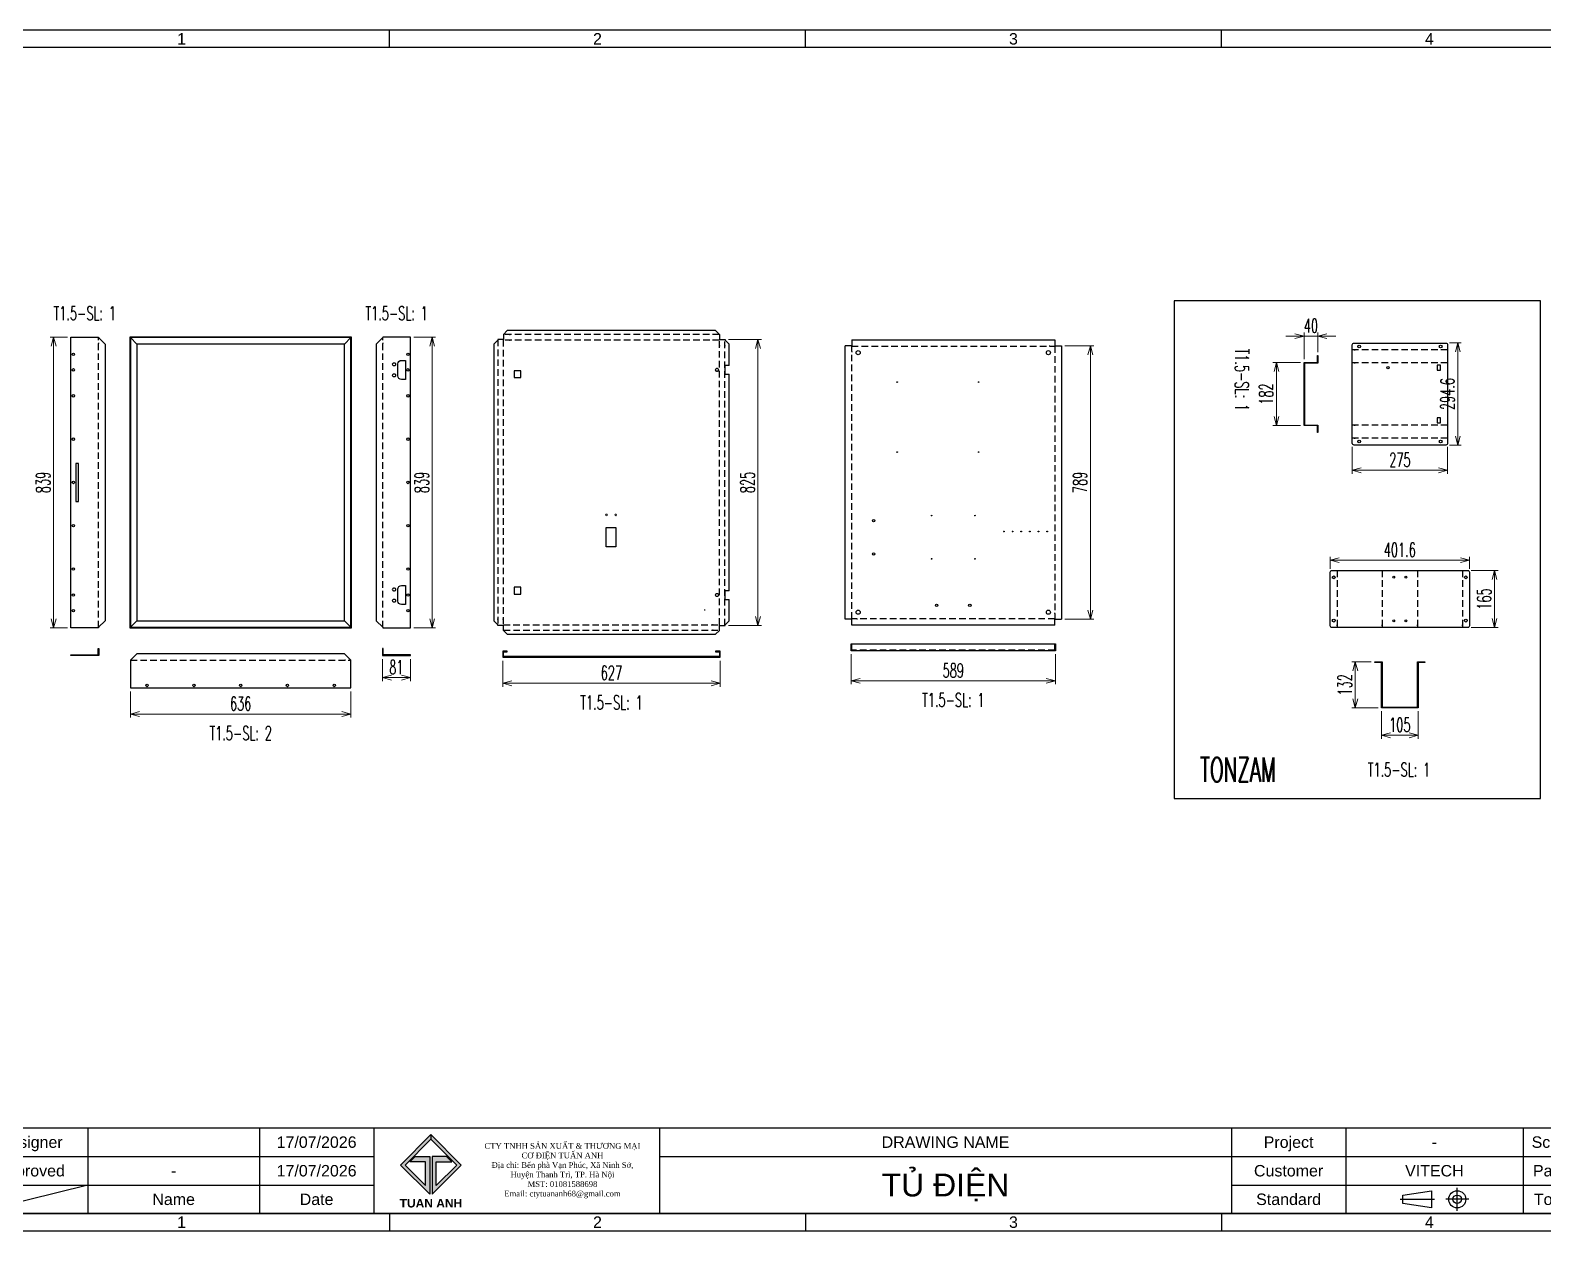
# Model space of a CAD drawing. Header units: millimetres. Extents: x -208796 to -83323, y 30910 to 103951.
# Drawn here: x -92911 to -88543, y 30910 to 34375 of the extents above; entities that cross this region are included whole.
import ezdxf
from ezdxf.enums import TextEntityAlignment as Align

# ---------------------------------------------------------------- set-up
doc = ezdxf.new("R2010")
doc.units = ezdxf.units.MM
doc.header["$LTSCALE"] = 3
doc.linetypes.add('HIDDEN', pattern=[9.525, 6.35, -3.175])
for name, color, linetype in [('@.HIDDEN', 8, 'HIDDEN'), ('@.TEXT', 7, 'Continuous'), ('@.VISIBLE', 7, 'Continuous'), ('dim', 7, 'Continuous')]:
    doc.layers.add(name, color=color, linetype=linetype)
doc.styles.add('Ann_w01', font='romans.shx', dxfattribs={"width": 0.6, "bigfont": 'chineset.shx'})
doc.styles.add('Arial', font='arial.ttf')
doc.dimstyles.new('Dim 01_SC20', dxfattribs={"dimscale": 20, "dimtxt": 2, "dimasz": 1.3, "dimexe": 0.5, "dimexo": 0.5, "dimgap": 0.5, "dimtad": 1, "dimdec": 1, "dimzin": 12, "dimdsep": 46, "dimtxsty": 'Ann_w01', "dimblk": 'OPEN30', "dimcen": 1.5, "dimclrd": 6, "dimclre": 6, "dimclrt": 3, "dimadec": 1, "dimazin": 3, "dimtm": 1e-09, "dimtfac": 1, "dimtdec": 1, "dimtix": 1, "dimtmove": 0, "dimatfit": 3, "dimldrblk": 'OPEN30', "dimfxl": 0, "dimtolj": 1, "dimlwd": 20, "dimlwe": 20, "dimarcsym": 0})

# ---------------------------------------------------------------- blocks, each defined once
blk = doc.blocks.new('_Open30')
at = {"color": 0, "linetype": 'ByBlock', "lineweight": -2}
for p, q in [((-1, 0.27), (0, 0)), ((0, 0), (-1, -0.27)), ((0, 0), (-1, 0))]:
    blk.add_line(p, q, dxfattribs=at)
blk = doc.blocks.new('*D282')
at = {"layer": 'Defpoints', "color": 0}
for p in [(-91894.6, 32570), (-91813.6, 32570), (-91813.6, 32506.4)]:
    blk.add_point(p, dxfattribs=at)
at = {"layer": 'dim', "color": 6, "lineweight": 20}
for p, q in [((-91894.6, 32560), (-91894.6, 32496.4)), ((-91813.6, 32560), (-91813.6, 32496.4)), ((-91868.6, 32506.4), (-91839.6, 32506.4))]:
    blk.add_line(p, q, dxfattribs=at)
at = {"layer": 'dim', "color": 6, "lineweight": 20, "xscale": 26, "yscale": 26, "zscale": 26, "rotation": 180}
blk.add_blockref('_Open30', (-91894.6, 32506.4), dxfattribs=at)
at = {"layer": 'dim', "color": 6, "lineweight": 20, "xscale": 26, "yscale": 26, "zscale": 26}
blk.add_blockref('_Open30', (-91813.6, 32506.4), dxfattribs=at)
at = {"layer": 'dim', "color": 3, "insert": (-91854.1, 32536.4), "char_height": 40, "attachment_point": 5, "style": 'Ann_w01'}
blk.add_mtext('\\A1;81', dxfattribs=at)
blk = doc.blocks.new('*D283')
at = {"layer": 'Defpoints', "color": 0}
for p in [(-92843.4, 33489.1), (-92793.3, 33489.1), (-92793.3, 32650.1)]:
    blk.add_point(p, dxfattribs=at)
at = {"layer": 'dim', "color": 6, "lineweight": 20}
for p, q in [((-92803.3, 33489.1), (-92853.4, 33489.1)), ((-92843.4, 32676.1), (-92843.4, 33463.1)), ((-92803.3, 32650.1), (-92853.4, 32650.1))]:
    blk.add_line(p, q, dxfattribs=at)
at = {"layer": 'dim', "color": 6, "lineweight": 20, "xscale": 26, "yscale": 26, "zscale": 26}
for p, rotation in [((-92843.4, 33489.1), 90), ((-92843.4, 32650.1), 270)]:
    blk.add_blockref('_Open30', p, dxfattribs=dict(at, rotation=rotation))
at = {"layer": 'dim', "color": 3, "insert": (-92873.4, 33069.6), "char_height": 40, "attachment_point": 5, "rotation": 90, "style": 'Ann_w01'}
blk.add_mtext('\\A1;839', dxfattribs=at)
blk = doc.blocks.new('*D284')
at = {"layer": 'Defpoints', "color": 0}
for p in [(-91813.6, 33489.1), (-91750.9, 33489.1), (-91813.6, 32650.1)]:
    blk.add_point(p, dxfattribs=at)
at = {"layer": 'dim', "color": 6, "lineweight": 20}
for p, q in [((-91803.6, 33489.1), (-91740.9, 33489.1)), ((-91750.9, 32676.1), (-91750.9, 33463.1)), ((-91803.6, 32650.1), (-91740.9, 32650.1))]:
    blk.add_line(p, q, dxfattribs=at)
at = {"layer": 'dim', "color": 6, "lineweight": 20, "xscale": 26, "yscale": 26, "zscale": 26}
for p, rotation in [((-91750.9, 33489.1), 90), ((-91750.9, 32650.1), 270)]:
    blk.add_blockref('_Open30', p, dxfattribs=dict(at, rotation=rotation))
at = {"layer": 'dim', "color": 3, "insert": (-91780.9, 33069.6), "char_height": 40, "attachment_point": 5, "rotation": 90, "style": 'Ann_w01'}
blk.add_mtext('\\A1;839', dxfattribs=at)
blk = doc.blocks.new('*D285')
at = {"layer": 'Defpoints', "color": 0}
for p in [(-92621.5, 32476.7), (-91985.5, 32476.7), (-92621.5, 32401.3)]:
    blk.add_point(p, dxfattribs=at)
at = {"layer": 'dim', "color": 6, "lineweight": 20}
for p, q in [((-92621.5, 32466.7), (-92621.5, 32391.3)), ((-91985.5, 32466.7), (-91985.5, 32391.3)), ((-92011.5, 32401.3), (-92595.5, 32401.3))]:
    blk.add_line(p, q, dxfattribs=at)
at = {"layer": 'dim', "color": 6, "lineweight": 20, "xscale": 26, "yscale": 26, "zscale": 26, "rotation": 180}
blk.add_blockref('_Open30', (-92621.5, 32401.3), dxfattribs=at)
at = {"layer": 'dim', "color": 6, "lineweight": 20, "xscale": 26, "yscale": 26, "zscale": 26}
blk.add_blockref('_Open30', (-91985.5, 32401.3), dxfattribs=at)
at = {"layer": 'dim', "color": 3, "insert": (-92303.5, 32431.3), "char_height": 40, "attachment_point": 5, "style": 'Ann_w01'}
blk.add_mtext('\\A1;636', dxfattribs=at)
blk = doc.blocks.new('*D286')
at = {"layer": '@.VISIBLE', "color": 6, "lineweight": 20}
for p, q in [((-91547.1, 32555.1), (-91547.1, 32480)), ((-90920.1, 32555.1), (-90920.1, 32480)), ((-91521.1, 32490), (-90946.1, 32490))]:
    blk.add_line(p, q, dxfattribs=at)
at = {"layer": 'Defpoints', "color": 0}
for p in [(-91547.1, 32565.1), (-90920.1, 32565.1), (-90920.1, 32490)]:
    blk.add_point(p, dxfattribs=at)
at = {"layer": '@.VISIBLE', "color": 6, "lineweight": 20, "xscale": 26, "yscale": 26, "zscale": 26, "rotation": 180}
blk.add_blockref('_Open30', (-91547.1, 32490), dxfattribs=at)
at = {"layer": '@.VISIBLE', "color": 6, "lineweight": 20, "xscale": 26, "yscale": 26, "zscale": 26}
blk.add_blockref('_Open30', (-90920.1, 32490), dxfattribs=at)
at = {"layer": '@.VISIBLE', "color": 3, "insert": (-91233.6, 32520), "char_height": 40, "attachment_point": 5, "style": 'Ann_w01'}
blk.add_mtext('\\A1;627', dxfattribs=at)
blk = doc.blocks.new('*D287')
at = {"layer": 'Defpoints', "color": 0}
for p in [(-90905.8, 33482.1), (-90810.8, 33482.1), (-90905.8, 32657.1)]:
    blk.add_point(p, dxfattribs=at)
at = {"layer": 'dim', "color": 6, "lineweight": 20}
for p, q in [((-90895.8, 33482.1), (-90800.8, 33482.1)), ((-90810.8, 32683.1), (-90810.8, 33456.1)), ((-90895.8, 32657.1), (-90800.8, 32657.1))]:
    blk.add_line(p, q, dxfattribs=at)
at = {"layer": 'dim', "color": 6, "lineweight": 20, "xscale": 26, "yscale": 26, "zscale": 26}
for p, rotation in [((-90810.8, 33482.1), 90), ((-90810.8, 32657.1), 270)]:
    blk.add_blockref('_Open30', p, dxfattribs=dict(at, rotation=rotation))
at = {"layer": 'dim', "color": 3, "insert": (-90840.8, 33069.6), "char_height": 40, "attachment_point": 5, "rotation": 90, "style": 'Ann_w01'}
blk.add_mtext('\\A1;825', dxfattribs=at)
blk = doc.blocks.new('*D278')
at = {"layer": 'Defpoints', "color": 0}
for p in [(-90541.5, 32583.8), (-89952.5, 32583.8), (-89952.5, 32497.1)]:
    blk.add_point(p, dxfattribs=at)
at = {"layer": 'dim', "color": 6, "lineweight": 20}
for p, q in [((-90541.5, 32573.8), (-90541.5, 32487.1)), ((-89952.5, 32573.8), (-89952.5, 32487.1)), ((-90515.5, 32497.1), (-89978.5, 32497.1))]:
    blk.add_line(p, q, dxfattribs=at)
at = {"layer": 'dim', "color": 6, "lineweight": 20, "xscale": 26, "yscale": 26, "zscale": 26, "rotation": 180}
blk.add_blockref('_Open30', (-90541.5, 32497.1), dxfattribs=at)
at = {"layer": 'dim', "color": 6, "lineweight": 20, "xscale": 26, "yscale": 26, "zscale": 26}
blk.add_blockref('_Open30', (-89952.5, 32497.1), dxfattribs=at)
at = {"layer": 'dim', "color": 3, "insert": (-90247, 32527.1), "char_height": 40, "attachment_point": 5, "style": 'Ann_w01'}
blk.add_mtext('\\A1;589', dxfattribs=at)
blk = doc.blocks.new('*D279')
at = {"layer": 'Defpoints', "color": 0}
for p in [(-89935.1, 33464.1), (-89851.5, 33464.1), (-89935.1, 32675.1)]:
    blk.add_point(p, dxfattribs=at)
at = {"layer": 'dim', "color": 6, "lineweight": 20}
for p, q in [((-89925.1, 33464.1), (-89841.5, 33464.1)), ((-89851.5, 32701.1), (-89851.5, 33438.1)), ((-89925.1, 32675.1), (-89841.5, 32675.1))]:
    blk.add_line(p, q, dxfattribs=at)
at = {"layer": 'dim', "color": 6, "lineweight": 20, "xscale": 26, "yscale": 26, "zscale": 26}
for p, rotation in [((-89851.5, 33464.1), 90), ((-89851.5, 32675.1), 270)]:
    blk.add_blockref('_Open30', p, dxfattribs=dict(at, rotation=rotation))
at = {"layer": 'dim', "color": 3, "insert": (-89881.5, 33069.6), "char_height": 40, "attachment_point": 5, "rotation": 90, "style": 'Ann_w01'}
blk.add_mtext('\\A1;789', dxfattribs=at)
blk = doc.blocks.new('*U299')
blk.add_circle((0, 0), 3.5)
blk = doc.blocks.new('*U300')
at = {"color": 0, "linetype": 'ByBlock', "lineweight": -2}
for p in [(0, 500), (0, 375), (0, 250), (0, 125), (0, 0)]:
    blk.add_blockref('*U299', p, dxfattribs=at)
blk = doc.blocks.new('*U301')
blk.add_circle((0, 0), 3.5)
blk = doc.blocks.new('*U302')
at = {"color": 0, "linetype": 'ByBlock', "lineweight": -2}
for p in [(0, 500), (0, 375), (0, 250), (0, 125), (0, 0)]:
    blk.add_blockref('*U301', p, dxfattribs=at)
blk = doc.blocks.new('*D303')
at = {"layer": 'Defpoints', "color": 0}
for p in [(-89010.9, 32419.5), (-88905.9, 32419.5), (-88905.9, 32340)]:
    blk.add_point(p, dxfattribs=at)
at = {"layer": 'dim', "color": 6, "lineweight": 20}
for p, q in [((-89010.9, 32409.5), (-89010.9, 32330)), ((-88905.9, 32409.5), (-88905.9, 32330)), ((-88984.9, 32340), (-88931.9, 32340))]:
    blk.add_line(p, q, dxfattribs=at)
at = {"layer": 'dim', "color": 6, "lineweight": 20, "xscale": 26, "yscale": 26, "zscale": 26, "rotation": 180}
blk.add_blockref('_Open30', (-89010.9, 32340), dxfattribs=at)
at = {"layer": 'dim', "color": 6, "lineweight": 20, "xscale": 26, "yscale": 26, "zscale": 26}
blk.add_blockref('_Open30', (-88905.9, 32340), dxfattribs=at)
at = {"layer": 'dim', "color": 3, "insert": (-88958.4, 32370), "char_height": 40, "attachment_point": 5, "style": 'Ann_w01'}
blk.add_mtext('\\A1;105', dxfattribs=at)
blk = doc.blocks.new('*D304')
at = {"layer": 'Defpoints', "color": 0}
for p in [(-89030.9, 32551.5), (-89087, 32419.5), (-89010.9, 32419.5)]:
    blk.add_point(p, dxfattribs=at)
at = {"layer": 'dim', "color": 6, "lineweight": 20}
for p, q in [((-89040.9, 32551.5), (-89097, 32551.5)), ((-89087, 32525.5), (-89087, 32445.5)), ((-89020.9, 32419.5), (-89097, 32419.5))]:
    blk.add_line(p, q, dxfattribs=at)
at = {"layer": 'dim', "color": 6, "lineweight": 20, "xscale": 26, "yscale": 26, "zscale": 26}
for p, rotation in [((-89087, 32551.5), 90), ((-89087, 32419.5), 270)]:
    blk.add_blockref('_Open30', p, dxfattribs=dict(at, rotation=rotation))
at = {"layer": 'dim', "color": 3, "insert": (-89117, 32485.5), "char_height": 40, "attachment_point": 5, "rotation": 90, "style": 'Ann_w01'}
blk.add_mtext('\\A1;132', dxfattribs=at)
blk = doc.blocks.new('*D305')
at = {"layer": 'Defpoints', "color": 0}
for p in [(-88762.6, 32815.8), (-88685, 32815.8), (-88762.6, 32650.8)]:
    blk.add_point(p, dxfattribs=at)
at = {"layer": 'dim', "color": 6, "lineweight": 20}
for p, q in [((-88752.6, 32815.8), (-88675, 32815.8)), ((-88685, 32676.8), (-88685, 32789.8)), ((-88752.6, 32650.8), (-88675, 32650.8))]:
    blk.add_line(p, q, dxfattribs=at)
at = {"layer": 'dim', "color": 6, "lineweight": 20, "xscale": 26, "yscale": 26, "zscale": 26}
for p, rotation in [((-88685, 32815.8), 90), ((-88685, 32650.8), 270)]:
    blk.add_blockref('_Open30', p, dxfattribs=dict(at, rotation=rotation))
at = {"layer": 'dim', "color": 3, "insert": (-88715, 32733.3), "char_height": 40, "attachment_point": 5, "rotation": 90, "style": 'Ann_w01'}
blk.add_mtext('\\A1;165', dxfattribs=at)
blk = doc.blocks.new('*D306')
at = {"layer": 'Defpoints', "color": 0}
for p in [(-89159.2, 32845.4), (-89159.2, 32810.8), (-88757.6, 32810.8)]:
    blk.add_point(p, dxfattribs=at)
at = {"layer": 'dim', "color": 6, "lineweight": 20}
for p, q in [((-89159.2, 32820.8), (-89159.2, 32855.4)), ((-88783.6, 32845.4), (-89133.2, 32845.4)), ((-88757.6, 32820.8), (-88757.6, 32855.4))]:
    blk.add_line(p, q, dxfattribs=at)
at = {"layer": 'dim', "color": 6, "lineweight": 20, "xscale": 26, "yscale": 26, "zscale": 26, "rotation": 180}
blk.add_blockref('_Open30', (-89159.2, 32845.4), dxfattribs=at)
at = {"layer": 'dim', "color": 6, "lineweight": 20, "xscale": 26, "yscale": 26, "zscale": 26}
blk.add_blockref('_Open30', (-88757.6, 32845.4), dxfattribs=at)
at = {"layer": 'dim', "color": 3, "insert": (-88958.4, 32875.4), "char_height": 40, "attachment_point": 5, "style": 'Ann_w01'}
blk.add_mtext('\\A1;401.6', dxfattribs=at)
blk = doc.blocks.new('*D307')
at = {"layer": 'Defpoints', "color": 0}
for p in [(-89234.9, 33415.9), (-89314.4, 33233.9), (-89234.9, 33233.9)]:
    blk.add_point(p, dxfattribs=at)
at = {"layer": 'dim', "color": 6, "lineweight": 20}
for p, q in [((-89244.9, 33415.9), (-89324.4, 33415.9)), ((-89314.4, 33389.9), (-89314.4, 33259.9)), ((-89244.9, 33233.9), (-89324.4, 33233.9))]:
    blk.add_line(p, q, dxfattribs=at)
at = {"layer": 'dim', "color": 6, "lineweight": 20, "xscale": 26, "yscale": 26, "zscale": 26}
for p, rotation in [((-89314.4, 33415.9), 90), ((-89314.4, 33233.9), 270)]:
    blk.add_blockref('_Open30', p, dxfattribs=dict(at, rotation=rotation))
at = {"layer": 'dim', "color": 3, "insert": (-89344.4, 33324.9), "char_height": 40, "attachment_point": 5, "rotation": 90, "style": 'Ann_w01'}
blk.add_mtext('\\A1;182', dxfattribs=at)
blk = doc.blocks.new('*D308')
at = {"layer": 'Defpoints', "color": 0}
for p in [(-89234.9, 33492), (-89234.9, 33415.9), (-89194.9, 33435.9)]:
    blk.add_point(p, dxfattribs=at)
at = {"layer": 'dim', "color": 6, "lineweight": 20}
for p, q in [((-89234.9, 33425.9), (-89234.9, 33502)), ((-89194.9, 33445.9), (-89194.9, 33502)), ((-89260.9, 33492), (-89286.9, 33492)), ((-89194.9, 33492), (-89234.9, 33492)), ((-89168.9, 33492), (-89142.9, 33492))]:
    blk.add_line(p, q, dxfattribs=at)
at = {"layer": 'dim', "color": 6, "lineweight": 20, "xscale": 26, "yscale": 26, "zscale": 26}
blk.add_blockref('_Open30', (-89234.9, 33492), dxfattribs=at)
at = {"layer": 'dim', "color": 6, "lineweight": 20, "xscale": 26, "yscale": 26, "zscale": 26, "rotation": 180}
blk.add_blockref('_Open30', (-89194.9, 33492), dxfattribs=at)
at = {"layer": 'dim', "color": 3, "insert": (-89214.9, 33522), "char_height": 40, "attachment_point": 5, "style": 'Ann_w01'}
blk.add_mtext('\\A1;40', dxfattribs=at)
blk = doc.blocks.new('*D309')
at = {"layer": 'Defpoints', "color": 0}
for p in [(-89095.5, 33182.6), (-88820.5, 33182.6), (-88820.5, 33104.9)]:
    blk.add_point(p, dxfattribs=at)
at = {"layer": 'dim', "color": 6, "lineweight": 20}
for p, q in [((-89095.5, 33172.6), (-89095.5, 33094.9)), ((-88820.5, 33172.6), (-88820.5, 33094.9)), ((-89069.5, 33104.9), (-88846.5, 33104.9))]:
    blk.add_line(p, q, dxfattribs=at)
at = {"layer": 'dim', "color": 6, "lineweight": 20, "xscale": 26, "yscale": 26, "zscale": 26, "rotation": 180}
blk.add_blockref('_Open30', (-89095.5, 33104.9), dxfattribs=at)
at = {"layer": 'dim', "color": 6, "lineweight": 20, "xscale": 26, "yscale": 26, "zscale": 26}
blk.add_blockref('_Open30', (-88820.5, 33104.9), dxfattribs=at)
at = {"layer": 'dim', "color": 3, "insert": (-88958, 33134.9), "char_height": 40, "attachment_point": 5, "style": 'Ann_w01'}
blk.add_mtext('\\A1;275', dxfattribs=at)
blk = doc.blocks.new('*D310')
at = {"layer": 'Defpoints', "color": 0}
for p in [(-88825.5, 33472.2), (-88790.9, 33472.2), (-88825.5, 33177.6)]:
    blk.add_point(p, dxfattribs=at)
at = {"layer": 'dim', "color": 6, "lineweight": 20}
for p, q in [((-88815.5, 33472.2), (-88780.9, 33472.2)), ((-88790.9, 33203.6), (-88790.9, 33446.2)), ((-88815.5, 33177.6), (-88780.9, 33177.6))]:
    blk.add_line(p, q, dxfattribs=at)
at = {"layer": 'dim', "color": 6, "lineweight": 20, "xscale": 26, "yscale": 26, "zscale": 26}
for p, rotation in [((-88790.9, 33472.2), 90), ((-88790.9, 33177.6), 270)]:
    blk.add_blockref('_Open30', p, dxfattribs=dict(at, rotation=rotation))
at = {"layer": 'dim', "color": 3, "insert": (-88820.9, 33324.9), "char_height": 40, "attachment_point": 5, "rotation": 90, "style": 'Ann_w01'}
blk.add_mtext('\\A1;294.6', dxfattribs=at)
blk = doc.blocks.new('Standard ISO')
at = {"color": 6}
for p, q in [((-6, 0), (0, 0)), ((6, 0), (2, 0)), ((4, -2), (4, 2))]:
    blk.add_line(p, q, dxfattribs=at)
blk.add_lwpolyline([(-0.5, 1.5), (-0.5, -1.5), (-5.5, -0.75), (-5.5, 0.75), (-0.5, 1.5)])
for radius in [1.5, 0.75]:
    blk.add_circle((4, 0), radius)
blk = doc.blocks.new('A$C4dbb82d6')
at = {"layer": '@.VISIBLE'}
h = blk.add_hatch(color=30, dxfattribs=at)
h.dxf.hatch_style = 1
h.paths.add_polyline_path([(0.21, 4.97), (3.62, 1.56), (3.62, 5.97), (1.92, 5.97), (1.3, 5.35), (3.12, 5.35), (3.12, 2.59), (0.74, 4.97), (3.75, 7.98), (3.75, 8.51)])
h = blk.add_hatch(color=150, dxfattribs=at)
h.dxf.hatch_style = 1
h.paths.add_polyline_path([(6.76, 4.97), (4.37, 2.59), (4.37, 5.35), (6.2, 5.35), (5.58, 5.97), (3.88, 5.97), (3.88, 1.56), (7.29, 4.97), (3.75, 8.51), (3.75, 7.98)])
at = {"layer": '@.VISIBLE', "color": 30}
blk.add_lwpolyline([(3.62, 5.97), (3.62, 1.56), (0.21, 4.97), (3.75, 8.51), (3.75, 7.98), (0.74, 4.97), (3.12, 2.59), (3.12, 5.35), (1.3, 5.35), (1.92, 5.97)], close=True, dxfattribs=at)
at = {"layer": '@.VISIBLE', "color": 150}
blk.add_lwpolyline([(3.88, 5.97), (3.88, 1.56), (7.29, 4.97), (3.75, 8.51), (3.75, 7.98), (6.76, 4.97), (4.37, 2.59), (4.37, 5.35), (6.2, 5.35), (5.58, 5.97)], close=True, dxfattribs=at)
at = {"layer": '@.VISIBLE', "color": 30, "insert": (3.75, 0.51), "char_height": 1, "attachment_point": 5, "style": 'Ann_w01'}
blk.add_mtext_dynamic_manual_height_columns('{\\fArial|b1|i0|c0|p34;\\W1;TUAN ANH}', width=7.5, gutter_width=49.6, heights=[0], dxfattribs=at)
blk = doc.blocks.new('KHUNG BAN VE (Made by Tung)')
at = {"layer": '@.VISIBLE', "color": 8}
for p, q in [((75.75, 207), (75.75, 210)), ((148.5, 207), (148.5, 210)), ((221.25, 207), (221.25, 210)), ((23, 18), (23, 3)), ((53, 18), (53, 3)), ((73, 18), (73, 3)), ((123, 18), (123, 3)), ((223, 18), (223, 3)), ((243, 18), (243, 3)), ((274, 18), (274, 3)), ((3, 13), (73, 13)), ((123, 13), (294, 13)), ((3, 8), (73, 8)), ((23, 8), (3, 3)), ((223, 8), (294, 8)), ((75.75, 3), (75.75, 0)), ((148.5, 3), (148.5, 0)), ((221.25, 3), (221.25, 0))]:
    blk.add_line(p, q, dxfattribs=at)
for points in [[(0, 0), (297, 0), (297, 210), (0, 210)], [(3, 3), (294, 3), (294, 207), (3, 207)], [(3, 18), (294, 18), (294, 3), (3, 3)]]:
    blk.add_lwpolyline(points, close=True, dxfattribs=at)
at = {"xscale": 1.5, "yscale": 1.5, "zscale": 1.5}
blk.add_blockref('A$C4dbb82d6', (77.375, 4.041), dxfattribs=at)
blk.add_blockref('Standard ISO', (258.5, 5.5))
at = {"layer": '@.TEXT', "color": 1, "style": 'Arial'}
for s, p in [('1', (39.375, 208.5)), ('2', (112.125, 208.5)), ('3', (184.875, 208.5)), ('4', (257.625, 208.5)), ('17/07/2026', (63, 15.5)), ('17/07/2026', (63, 10.5)), ('1', (39.375, 1.5)), ('2', (112.125, 1.5)), ('3', (184.875, 1.5)), ('4', (257.625, 1.5))]:
    blk.add_text(s, height=2, dxfattribs=at).set_placement(p, align=Align.MIDDLE_CENTER)
at = {"layer": '@.TEXT', "color": 2, "style": 'Arial'}
for s, p in [('Designer', (13, 15.5)), ('DRAWING NAME', (173, 15.5)), ('Project', (233, 15.5)), ('Scale', (279, 15.5)), ('Approved', (13, 10.5)), ('Customer', (233, 10.5)), ('Page', (279, 10.5)), ('Name', (38, 5.5)), ('Date', (63, 5.5)), ('Standard', (233, 5.5)), ('Total', (279, 5.5))]:
    blk.add_text(s, height=2, dxfattribs=at).set_placement(p, align=Align.MIDDLE_CENTER)
at = {"layer": '@.TEXT', "color": 1, "style": 'Arial'}
for tag, height, p in [('DESIGNER_NAME', 2, (38, 15.5)), ('PROJECT_CODE', 2, (258.5, 15.5)), ('SCALE', 2, (289, 15.5)), ('APPROVED_NAME', 2, (38, 10.5)), ('CUSTOMER_NAME', 2, (258.5, 10.5)), ('PAGE', 2, (289, 10.5)), ('DRAWING_NAME', 4, (173, 8)), ('TOTAL', 2, (289, 5.5))]:
    blk.add_attdef(tag, text='', height=height, dxfattribs=at).set_placement(p, align=Align.MIDDLE_CENTER)
at = {"layer": '@.VISIBLE', "color": 30, "insert": (106, 10.5), "char_height": 1, "attachment_point": 5, "style": 'Ann_w01'}
blk.add_mtext_dynamic_manual_height_columns('{\\fTimes New Roman|b0|i0|c0|p18;\\W1;CTY TNHH SẢN XUẤT & THƯƠNG MẠI CƠ ĐIỆN TUẤN ANH\\PĐịa chỉ: Bến phà Vạn Phúc, Xã Ninh Sở, Huyện Thanh Trì, TP. Hà Nội\\PMST: 01081588698\\PEmail: ctytuananh68@gmail.com}', width=28.70976, gutter_width=99.197, heights=[0], dxfattribs=at)

msp = doc.modelspace()

# ---------------------------------------------------------------- linework, layer by layer
for points in [[(-89609.3, 32157.85), (-88552.1, 32157.85), (-88552.1, 33594.14), (-89609.3, 33594.14)], [(-88850.53, 33393.36), (-88840.53, 33393.36), (-88840.53, 33408.36), (-88850.53, 33408.36)], [(-88850.53, 33241.36), (-88840.53, 33241.36), (-88840.53, 33256.36), (-88850.53, 33256.36)]]:
    msp.add_lwpolyline(points, close=True)
at = {"color": 1}
msp.add_lwpolyline([(-91248.55, 32939.5), (-91220.55, 32939.5), (-91220.55, 32883.5), (-91248.55, 32883.5)], close=True, dxfattribs=at)
for centre, radius in [((-88992.53, 33400.86), 3.5), ((-90408.99, 33359.5), 1), ((-90173.99, 33359.5), 1), ((-90408.99, 33157.5), 1), ((-90173.99, 33157.5), 1), ((-90476.99, 32959.23), 3.5), ((-90309.49, 32974), 1), ((-90184.49, 32974), 1), ((-90100.9, 32928.22), 1), ((-90075.9, 32928.22), 1), ((-90050.9, 32928.22), 1), ((-90025.9, 32928.22), 1), ((-90000.9, 32928.22), 1), ((-89975.9, 32928.22), 1), ((-90476.99, 32863.23), 3.5), ((-90309.49, 32849), 1), ((-90184.49, 32849), 1), ((-88975.89, 32796.3), 2.5), ((-88940.89, 32796.3), 2.5), ((-90295.26, 32715.12), 3.5), ((-90199.26, 32715.12), 3.5), ((-88975.89, 32670.3), 2.5), ((-88940.89, 32670.3), 2.5)]:
    msp.add_circle(centre, radius)
at = {"linetype": 'ByBlock', "lineweight": 9}
for centre in [(-91247.85, 32976), (-91221.25, 32976)]:
    msp.add_circle(centre, 2.4, dxfattribs=at)
at = {"layer": '@.HIDDEN'}
for p, q in [((-92713.63, 32651.62), (-92713.63, 33487.62)), ((-91893.33, 32651.62), (-91893.33, 33487.62)), ((-88820.53, 33451.96), (-89095.53, 33451.96)), ((-88820.53, 33414.56), (-89095.53, 33414.56)), ((-88820.53, 33235.16), (-89095.53, 33235.16)), ((-88820.53, 33197.76), (-89095.53, 33197.76)), ((-89138.99, 32815.8), (-89138.99, 32650.8)), ((-89009.59, 32815.8), (-89009.59, 32650.8)), ((-88907.19, 32815.8), (-88907.19, 32650.8)), ((-88777.79, 32815.8), (-88777.79, 32650.8)), ((-92621.48, 32556.41), (-91985.48, 32556.41))]:
    msp.add_line(p, q, dxfattribs=at)
for points in [[(-91561.15, 33482.12), (-91561.15, 32657.12)], [(-90921.95, 33496.22), (-91545.15, 33496.22)], [(-90905.95, 32657.12), (-90905.95, 33482.12)], [(-91545.15, 32643.02), (-90921.95, 32643.02)]]:
    msp.add_lwpolyline(points, dxfattribs=at)
for points in [[(-91545.75, 32658.42), (-90921.35, 32658.42), (-90921.35, 33480.82), (-91545.75, 33480.82)], [(-90540.19, 33462.82), (-89953.79, 33462.82), (-89953.79, 32676.42), (-90540.19, 32676.42)]]:
    msp.add_lwpolyline(points, close=True, dxfattribs=at)
at = {"layer": '@.VISIBLE'}
for p, q in [((-92713.63, 33472.39), (-92713.63, 33470.39)), ((-91893.33, 33472.39), (-91893.33, 33470.39)), ((-91561.15, 33464.82), (-91561.15, 33462.82)), ((-91545.75, 33464.82), (-91545.75, 33462.82)), ((-91545.15, 33482.12), (-91545.15, 33480.82)), ((-91527.62, 33496.22), (-91525.62, 33496.22)), ((-91527.62, 33480.82), (-91525.62, 33480.82)), ((-90939.48, 33496.22), (-90941.48, 33496.22)), ((-90939.48, 33480.82), (-90941.48, 33480.82)), ((-90921.95, 33482.12), (-90921.95, 33480.82)), ((-90921.35, 33464.82), (-90921.35, 33462.82)), ((-90905.95, 33464.82), (-90905.95, 33462.82)), ((-90539.89, 33462.82), (-90539.89, 33464.12)), ((-90525.82, 33462.82), (-90523.82, 33462.82)), ((-89968.16, 33462.82), (-89970.16, 33462.82)), ((-89954.09, 33462.82), (-89954.09, 33464.12)), ((-90540.19, 33448.07), (-90540.19, 33446.07)), ((-89953.79, 33448.07), (-89953.79, 33446.07)), ((-91561.15, 32674.42), (-91561.15, 32676.42)), ((-91545.75, 32674.42), (-91545.75, 32676.42)), ((-90965.05, 32702.12), (-90963.05, 32702.12)), ((-90964.05, 32701.12), (-90964.05, 32703.12)), ((-90921.35, 32674.42), (-90921.35, 32676.42)), ((-90905.95, 32674.42), (-90905.95, 32676.42)), ((-90540.19, 32691.17), (-90540.19, 32693.17)), ((-90539.89, 32676.42), (-90539.89, 32675.12)), ((-90525.82, 32676.42), (-90523.82, 32676.42)), ((-89968.16, 32676.42), (-89970.16, 32676.42)), ((-89954.09, 32676.42), (-89954.09, 32675.12)), ((-89953.79, 32691.17), (-89953.79, 32693.17)), ((-92713.63, 32666.85), (-92713.63, 32668.85)), ((-91893.33, 32666.85), (-91893.33, 32668.85)), ((-91545.15, 32657.12), (-91545.15, 32658.42)), ((-91527.62, 32658.42), (-91525.62, 32658.42)), ((-91527.62, 32643.02), (-91525.62, 32643.02)), ((-90939.48, 32658.42), (-90941.48, 32658.42)), ((-90939.48, 32643.02), (-90941.48, 32643.02)), ((-90921.95, 32657.12), (-90921.95, 32658.42)), ((-92606.25, 32556.41), (-92604.25, 32556.41)), ((-92000.71, 32556.41), (-92002.71, 32556.41))]:
    msp.add_line(p, q, dxfattribs=at)
at = {"layer": '@.VISIBLE', "color": 1}
for p, q in [((-89090.21, 33451.96), (-89087.21, 33451.96)), ((-89090.21, 33414.56), (-89087.21, 33414.56)), ((-88825.86, 33451.96), (-88828.86, 33451.96)), ((-88825.86, 33414.56), (-88828.86, 33414.56)), ((-89090.21, 33235.16), (-89087.21, 33235.16)), ((-89090.21, 33197.76), (-89087.21, 33197.76)), ((-88825.86, 33235.16), (-88828.86, 33235.16)), ((-88825.86, 33197.76), (-88828.86, 33197.76)), ((-89138.99, 32810.48), (-89138.99, 32807.48)), ((-89009.59, 32810.48), (-89009.59, 32807.48)), ((-88907.19, 32810.48), (-88907.19, 32807.48)), ((-88777.79, 32810.48), (-88777.79, 32807.48)), ((-89138.99, 32656.13), (-89138.99, 32659.13)), ((-89009.59, 32656.13), (-89009.59, 32659.13)), ((-88907.19, 32656.13), (-88907.19, 32659.13)), ((-88777.79, 32656.13), (-88777.79, 32659.13))]:
    msp.add_line(p, q, dxfattribs=at)
at = {"layer": '@.VISIBLE'}
for points in [[(-91534.05, 33507.92), (-91545.15, 33496.82), (-91545.15, 33482.12), (-91561.35, 33482.12), (-91561.35, 33480.62), (-91572.85, 33469.12)], [(-90933.05, 33507.92), (-91534.05, 33507.92)], [(-90933.05, 33507.92), (-90921.95, 33496.82), (-90921.95, 33482.12), (-90905.75, 33482.12), (-90905.75, 33480.62), (-90894.25, 33469.12)], [(-91572.85, 33469.12), (-91572.85, 32670.12)], [(-90894.25, 33407.12), (-90894.25, 33469.12)], [(-90539.89, 33481.52), (-90539.89, 33464.12), (-90558.89, 33464.12)], [(-90558.89, 32675.12), (-90558.89, 33464.12)], [(-90539.89, 33481.52), (-89954.09, 33481.52)], [(-89954.09, 33481.52), (-89954.09, 33464.12), (-89935.09, 33464.12)], [(-89935.09, 33464.12), (-89935.09, 32675.12)], [(-90894.25, 33407.12), (-90905.95, 33407.12), (-90905.95, 33382.12), (-90894.25, 33382.12)], [(-90894.25, 32757.12), (-90894.25, 33382.12)], [(-90894.25, 32757.12), (-90905.95, 32757.12), (-90905.95, 32732.12), (-90894.25, 32732.12)], [(-90894.25, 32670.12), (-90894.25, 32732.12)], [(-91534.05, 32631.32), (-91545.15, 32642.42), (-91545.15, 32657.12), (-91561.35, 32657.12), (-91561.35, 32658.62), (-91572.85, 32670.12)], [(-90933.05, 32631.32), (-90921.95, 32642.42), (-90921.95, 32657.12), (-90905.75, 32657.12), (-90905.75, 32658.62), (-90894.25, 32670.12)], [(-90539.89, 32657.72), (-90539.89, 32675.12), (-90558.89, 32675.12)], [(-89954.09, 32657.72), (-89954.09, 32675.12), (-89935.09, 32675.12)], [(-91534.05, 32631.32), (-90933.05, 32631.32)], [(-89954.09, 32657.72), (-90539.89, 32657.72)]]:
    msp.add_lwpolyline(points, dxfattribs=at)
for points in [[(-92713.43, 33489.12), (-92713.43, 33487.62), (-92694.93, 33469.12), (-92694.93, 32670.12), (-92713.43, 32651.62), (-92713.43, 32650.12), (-92793.33, 32650.12), (-92793.33, 33489.12)], [(-91893.53, 33489.12), (-91893.53, 33487.62), (-91912.03, 33469.12), (-91912.03, 32670.12), (-91893.53, 32651.62), (-91893.53, 32650.12), (-91813.63, 32650.12), (-91813.63, 33489.12)], [(-89196.36, 33213.86), (-89196.36, 33233.86), (-89234.86, 33233.86), (-89234.86, 33415.86), (-89196.36, 33415.86), (-89196.36, 33435.86), (-89194.86, 33435.86), (-89194.86, 33414.36), (-89233.36, 33414.36), (-89233.36, 33235.36), (-89194.86, 33235.36), (-89194.86, 33213.86)], [(-91514.55, 33372.12), (-91494.55, 33372.12), (-91494.55, 33392.12), (-91514.55, 33392.12)], [(-92771.33, 33124.62), (-92779.33, 33124.62), (-92779.33, 33014.62), (-92771.33, 33014.62)], [(-91514.55, 32747.12), (-91494.55, 32747.12), (-91494.55, 32767.12), (-91514.55, 32767.12)], [(-91985.48, 32556.61), (-91985.48, 32556.61), (-92003.98, 32575.11), (-92602.98, 32575.11), (-92621.48, 32556.61), (-92621.48, 32556.61), (-92621.48, 32476.71), (-91985.48, 32476.71)], [(-88885.89, 32549.98), (-88905.89, 32549.98), (-88905.89, 32419.48), (-89010.89, 32419.48), (-89010.89, 32549.98), (-89030.89, 32549.98), (-89030.89, 32551.48), (-89009.39, 32551.48), (-89009.39, 32420.98), (-88907.39, 32420.98), (-88907.39, 32551.48), (-88885.89, 32551.48)]]:
    msp.add_lwpolyline(points, close=True, dxfattribs=at)
at = {"layer": '@.VISIBLE', "color": 6}
for points in [[(-92622.98, 32650.12), (-91983.98, 32650.12), (-91983.98, 33489.12), (-92622.98, 33489.12)], [(-92621.48, 32651.62), (-91985.48, 32651.62), (-91985.48, 33487.62), (-92621.48, 33487.62)], [(-92602.98, 32670.12), (-92003.98, 32670.12), (-92003.98, 33469.12), (-92602.98, 33469.12)], [(-92793.33, 32572.04), (-92714.33, 32572.04), (-92714.33, 32590.04), (-92712.33, 32590.04), (-92712.33, 32570.04), (-92793.33, 32570.04)], [(-91813.63, 32572.04), (-91892.63, 32572.04), (-91892.63, 32590.04), (-91894.63, 32590.04), (-91894.63, 32570.04), (-91813.63, 32570.04)]]:
    msp.add_lwpolyline(points, close=True, dxfattribs=at)
for points in [[(-92602.98, 33469.12), (-92621.48, 33487.62), (-92621.48, 33489.12)], [(-92003.98, 33469.12), (-91985.48, 33487.62), (-91985.48, 33489.12)], [(-92602.98, 32670.12), (-92621.48, 32651.62), (-92621.48, 32650.12)], [(-92003.98, 32670.12), (-91985.48, 32651.62), (-91985.48, 32650.12)]]:
    msp.add_lwpolyline(points, dxfattribs=at)
at = {"layer": '@.VISIBLE'}
for points in [[(-88825.53, 33177.56), (-89090.53, 33177.56, -0.4142136), (-89095.53, 33182.56), (-89095.53, 33467.16, -0.4142136), (-89090.53, 33472.16), (-88825.53, 33472.16, -0.4142136), (-88820.53, 33467.16), (-88820.53, 33182.56, -0.4142136)], [(-91865.83, 33410.62), (-91865.83, 33410.62, 0.4142136), (-91862.33, 33407.12), (-91859.33, 33407.12, 0.4142136), (-91855.83, 33410.62), (-91855.83, 33410.62, 0.4142136), (-91859.33, 33414.12), (-91862.33, 33414.12, 0.4142136)], [(-91827.63, 33422.12), (-91827.63, 33367.12), (-91839.63, 33367.12, -0.4142136), (-91849.63, 33377.12), (-91849.63, 33412.12, -0.4142136), (-91839.63, 33422.12)], [(-91865.83, 33378.62), (-91865.83, 33378.62, 0.4142136), (-91862.33, 33375.12), (-91859.33, 33375.12, 0.4142136), (-91855.83, 33378.62), (-91855.83, 33378.62, 0.4142136), (-91859.33, 33382.12), (-91862.33, 33382.12, 0.4142136)], [(-90933.85, 33394.62), (-90933.85, 33394.62, 0.4142136), (-90930.35, 33391.12), (-90927.35, 33391.12, 0.4142136), (-90923.85, 33394.62), (-90923.85, 33394.62, 0.4142136), (-90927.35, 33398.12), (-90930.35, 33398.12, 0.4142136)], [(-88757.59, 32810.8), (-88757.59, 32655.8, -0.4142136), (-88762.59, 32650.8), (-89154.19, 32650.8, -0.4142136), (-89159.19, 32655.8), (-89159.19, 32810.8, -0.4142136), (-89154.19, 32815.8), (-88762.59, 32815.8, -0.4142136)], [(-91865.83, 32760.62), (-91865.83, 32760.62, 0.4142136), (-91862.33, 32757.12), (-91859.33, 32757.12, 0.4142136), (-91855.83, 32760.62), (-91855.83, 32760.62, 0.4142136), (-91859.33, 32764.12), (-91862.33, 32764.12, 0.4142136)], [(-91827.63, 32772.12), (-91827.63, 32717.12), (-91839.63, 32717.12, -0.4142136), (-91849.63, 32727.12), (-91849.63, 32762.12, -0.4142136), (-91839.63, 32772.12)], [(-91865.83, 32728.62), (-91865.83, 32728.62, 0.4142136), (-91862.33, 32725.12), (-91859.33, 32725.12, 0.4142136), (-91855.83, 32728.62), (-91855.83, 32728.62, 0.4142136), (-91859.33, 32732.12), (-91862.33, 32732.12, 0.4142136)], [(-90933.85, 32744.62), (-90933.85, 32744.62, 0.4142136), (-90930.35, 32741.12), (-90927.35, 32741.12, 0.4142136), (-90923.85, 32744.62), (-90923.85, 32744.62, 0.4142136), (-90927.35, 32748.12), (-90930.35, 32748.12, 0.4142136)]]:
    msp.add_lwpolyline(points, format="xyb", close=True, dxfattribs=at)
at = {"layer": '@.VISIBLE', "color": 4}
msp.add_lwpolyline([(-90933.03, 32583.15), (-90933.05, 32581.15), (-90922.05, 32581.15), (-90922.05, 32567.15), (-91545.05, 32567.15), (-91545.05, 32581.15), (-91534.05, 32581.15), (-91534.05, 32583.15), (-91547.05, 32583.15), (-91547.05, 32565.15), (-90920.05, 32565.15), (-90920.05, 32583.15), (-90933.05, 32583.15)], dxfattribs=at)
at = {"layer": '@.VISIBLE', "color": 151}
msp.add_lwpolyline([(-89952.49, 32603.78), (-89952.49, 32583.78), (-90541.49, 32583.78), (-90541.49, 32603.78)], close=True, dxfattribs=at)
at = {"layer": '@.VISIBLE', "color": 151, "linetype": 'HIDDEN'}
msp.add_lwpolyline([(-89954.49, 32603.78), (-89954.49, 32585.78), (-90539.49, 32585.78), (-90539.49, 32603.78)], dxfattribs=at)
at = {"layer": '@.VISIBLE', "color": 2}
for centre in [(-89075.53, 33462.16), (-88840.53, 33462.16), (-89075.53, 33187.56), (-88840.53, 33187.56), (-89149.19, 32795.8), (-88767.59, 32795.8), (-89149.19, 32670.8), (-88767.59, 32670.8)]:
    msp.add_circle(centre, 4, dxfattribs=at)
at = {"layer": '@.VISIBLE'}
for centre, radius in [((-92786.33, 33439.62), 3.5), ((-91820.63, 33439.62), 3.5), ((-90521.49, 33444.12), 6), ((-89972.49, 33444.12), 6), ((-92786.33, 33394.62), 3.5), ((-91820.63, 33394.62), 3.5), ((-92786.33, 32744.62), 3.5), ((-91820.63, 32744.62), 3.5), ((-92786.33, 32699.62), 3.5), ((-91820.63, 32699.62), 3.5), ((-90521.49, 32695.12), 6), ((-89972.49, 32695.12), 6), ((-92573.48, 32483.71), 3.5), ((-92438.48, 32483.71), 3.5), ((-92303.48, 32483.71), 3.5), ((-92168.48, 32483.71), 3.5), ((-92033.48, 32483.71), 3.5)]:
    msp.add_circle(centre, radius, dxfattribs=at)

# ---------------------------------------------------------------- block references
for name, p in [('*U302', (-92786.33, 32819.62)), ('*U300', (-91820.63, 32819.62))]:
    msp.add_blockref(name, p)
ref = msp.add_blockref('KHUNG BAN VE (Made by Tung)', (-93123.88, 30909.83), dxfattribs=dict(at, xscale=16.5, yscale=16.5, zscale=16.5))
ref.add_attrib('APPROVED_NAME', '-', dxfattribs={"layer": '@.TEXT', "color": 1, "height": 33, "style": 'Arial'}).set_placement((-92496.88, 31083.08), align=Align.MIDDLE_CENTER)
ref.add_attrib('CUSTOMER_NAME', 'VITECH', dxfattribs={"layer": '@.TEXT', "color": 1, "height": 33, "style": 'Arial'}).set_placement((-88858.63, 31083.08), align=Align.MIDDLE_CENTER)
ref.add_attrib('PROJECT_CODE', '-', dxfattribs={"layer": '@.TEXT', "color": 1, "height": 33, "style": 'Arial'}).set_placement((-88858.63, 31165.58), align=Align.MIDDLE_CENTER)
ref.add_attrib('DRAWING_NAME', 'TỦ ĐIỆN', dxfattribs={"layer": '@.TEXT', "color": 1, "height": 66, "style": 'Arial'}).set_placement((-90269.38, 31041.83), align=Align.MIDDLE_CENTER)

# ---------------------------------------------------------------- texts
at = {"layer": '@.VISIBLE', "color": 1, "style": 'Ann_w01', "width": 0.6}
for s, height, p in [('T1.5-SL: 1', 40, (-92753.53, 33557.97)), ('T1.5-SL: 1', 40, (-91853.43, 33557.97)), ('T1.5-SL: 1', 40, (-91233.55, 32434.73)), ('T1.5-SL: 1', 40, (-90246.99, 32441.84)), ('T1.5-SL: 2', 40, (-92303.48, 32345.97)), ('TONZAM', 70, (-89425.2, 32240.62)), ('T1.5-SL: 1', 40, (-88960.89, 32240.62))]:
    msp.add_text(s, height=height, dxfattribs=at).set_placement(p, align=Align.MIDDLE_CENTER)
msp.add_text('T1.5-SL: 1', height=40, rotation=270, dxfattribs=at).set_placement((-89413.72, 33365.86), align=Align.MIDDLE_CENTER)

# ---------------------------------------------------------------- dimensions: what is measured, and where the dimension line sits
at = {"layer": '@.VISIBLE'}
dim = msp.add_linear_dim(base=(-90920.05, 32490.02), p1=(-91547.05, 32565.15), p2=(-90920.05, 32565.15), dimstyle='Dim 01_SC20', dxfattribs=at)
dim.commit()
dim.dimension.update_dxf_attribs({"geometry": '*D286', "text_midpoint": (-91233.55, 32520.02)})
at = {"layer": 'dim'}
for base, p1, p2, picture, middle in [((-89234.86, 33491.98), (-89194.86, 33435.86), (-89234.86, 33415.86), '*D308', (-89214.86, 33521.98)), ((-88820.53, 33104.95), (-89095.53, 33182.56), (-88820.53, 33182.56), '*D309', (-88958.03, 33134.95)), ((-89159.19, 32845.43), (-88757.59, 32810.8), (-89159.19, 32810.8), '*D306', (-88958.39, 32875.43)), ((-89952.49, 32497.13), (-90541.49, 32583.78), (-89952.49, 32583.78), '*D278', (-90246.99, 32527.13)), ((-91813.63, 32506.42), (-91894.63, 32570.04), (-91813.63, 32570.04), '*D282', (-91854.13, 32536.42)), ((-92621.48, 32401.27), (-91985.48, 32476.71), (-92621.48, 32476.71), '*D285', (-92303.48, 32431.27)), ((-88905.89, 32339.96), (-89010.89, 32419.48), (-88905.89, 32419.48), '*D303', (-88958.39, 32369.96))]:
    dim = msp.add_linear_dim(base=base, p1=p1, p2=p2, dimstyle='Dim 01_SC20', dxfattribs=at)
    dim.commit()
    dim.dimension.update_dxf_attribs({"geometry": picture, "text_midpoint": middle})
for base, p1, p2, angle, picture, middle in [((-92843.35, 33489.12), (-92793.33, 32650.12), (-92793.33, 33489.12), 90, '*D283', (-92873.35, 33069.62)), ((-91750.9, 33489.12), (-91813.63, 32650.12), (-91813.63, 33489.12), 90, '*D284', (-91780.9, 33069.62)), ((-90810.78, 33482.12), (-90905.75, 32657.12), (-90905.75, 33482.12), 90, '*D287', (-90840.78, 33069.62)), ((-89851.51, 33464.12), (-89935.09, 32675.12), (-89935.09, 33464.12), 90, '*D279', (-89881.51, 33069.62)), ((-88790.91, 33472.16), (-88825.53, 33177.56), (-88825.53, 33472.16), 270, '*D310', (-88820.91, 33324.86)), ((-89314.38, 33233.86), (-89234.86, 33415.86), (-89234.86, 33233.86), 270, '*D307', (-89344.38, 33324.86)), ((-88684.97, 32815.8), (-88762.59, 32650.8), (-88762.59, 32815.8), 90, '*D305', (-88714.97, 32733.3)), ((-89087.01, 32419.48), (-89030.89, 32551.48), (-89010.89, 32419.48), 90, '*D304', (-89117.01, 32485.48))]:
    dim = msp.add_linear_dim(base=base, p1=p1, p2=p2, angle=angle, dimstyle='Dim 01_SC20', dxfattribs=at)
    dim.commit()
    dim.dimension.update_dxf_attribs({"geometry": picture, "text_midpoint": middle})

doc.saveas('drawing.dxf')
